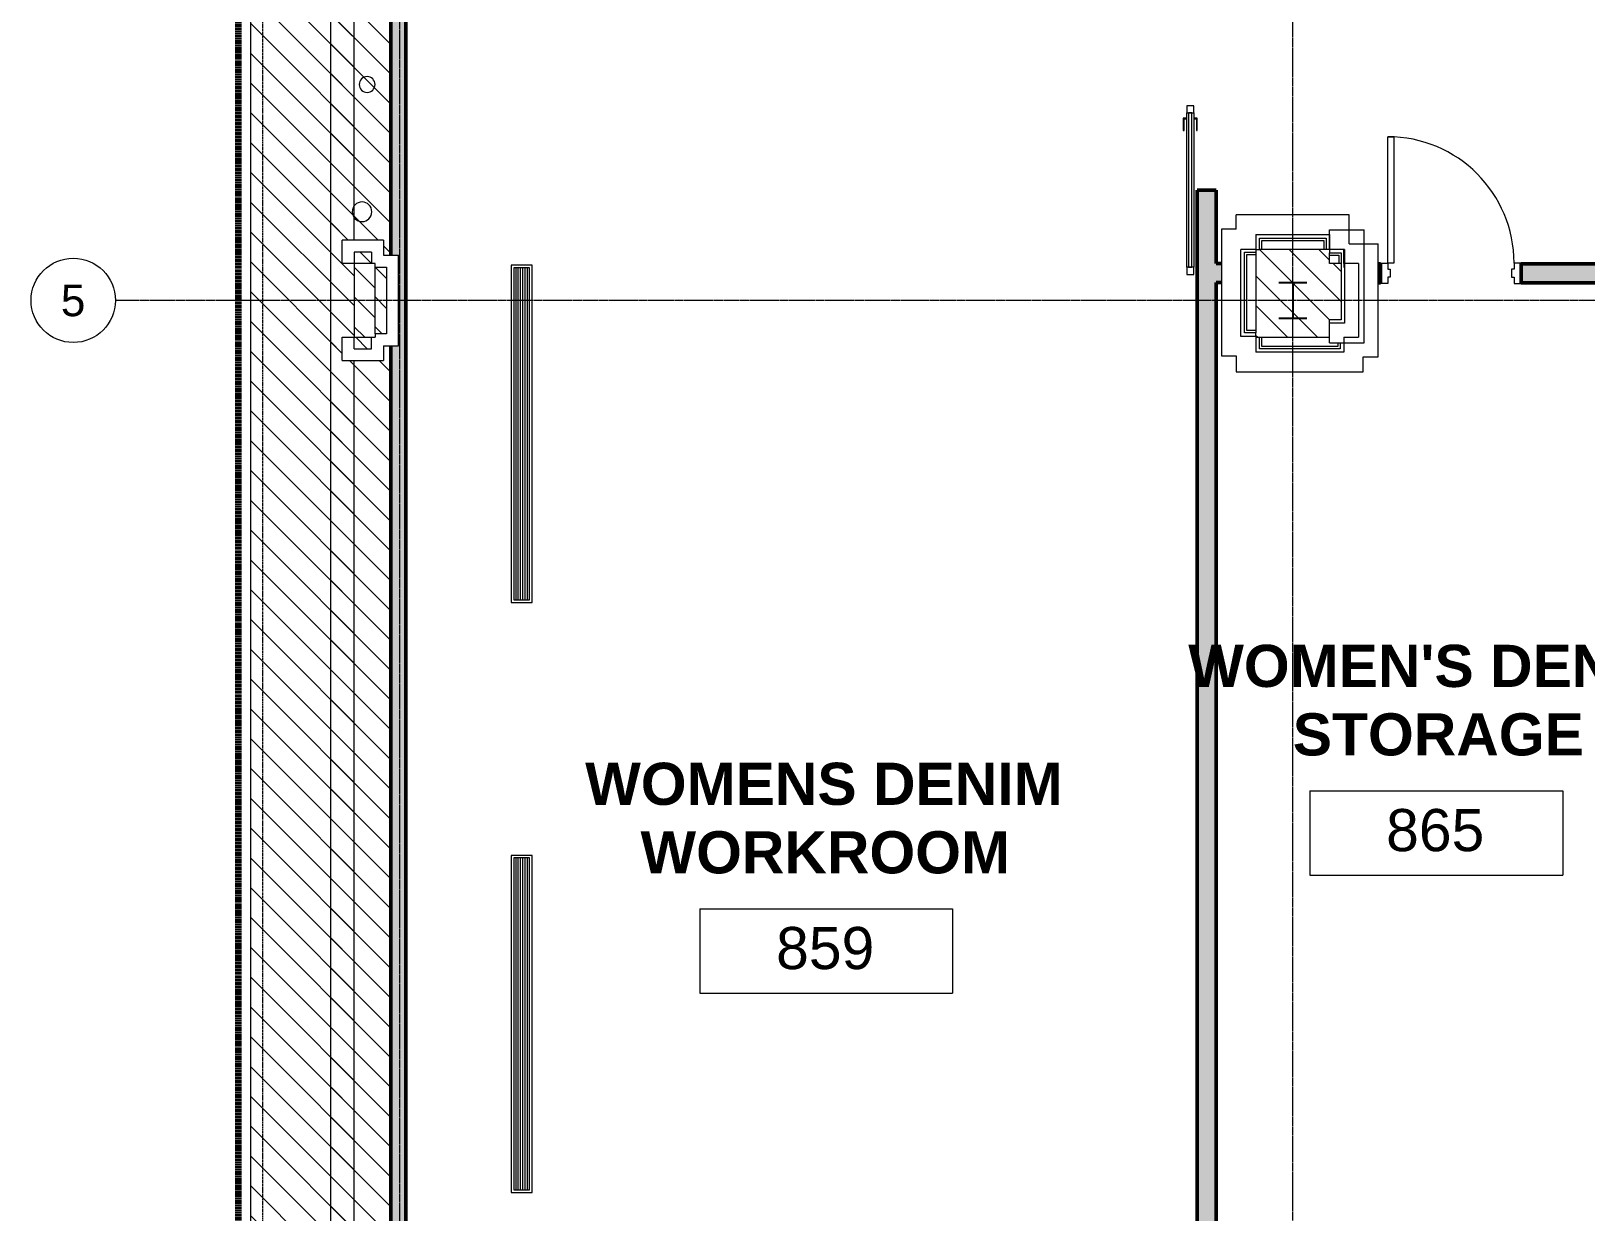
# Model space of a CAD drawing. Header units: inches. Extents: x -1205 to 1409, y -1117 to 895.
# Drawn here: x -955.8 to -513.1, y -488.8 to -152.6 of the extents above; entities that cross this region are included whole.
import ezdxf

# ---------------------------------------------------------------- set-up
doc = ezdxf.new("R2010")
doc.units = ezdxf.units.IN
doc.header["$MEASUREMENT"] = 0
for name, pattern in [('Double Dash 3_8_', [0.9999999999999999, 0.3749999999999999, -0.125, 0.125, -0.125, 0.125, -0.125]), ('Double Dash 3_8__2_', [0.9999999999999999, 0.3749999999999999, -0.125, 0.125, -0.125, 0.125, -0.125]), ('Grid Line 1_4_', [0.4374999999999999, 0.2499999999999999, -0.06249999999999999, 0.06249999999999999, -0.06249999999999999])]:
    doc.linetypes.add(name, pattern=pattern)
for name, color, linetype, lineweight in [('A-AREA-IDEN', 2, 'Continuous', 9), ('A-DETL', 90, 'Continuous', 13), ('A-DOOR', 31, 'Continuous', 13), ('A-DOOR-FRAM', 31, 'Continuous', 20), ('A-GENM', 13, 'Continuous', 9), ('A-WALL', 113, 'Continuous', 13), ('A-WALL-PATT', 111, 'Continuous', 13), ('C-PROP-LINE', 91, 'Double Dash 3_8_', 20), ('I-WALL', 2, 'Continuous', 13), ('M-EQPM', 50, 'Continuous', 13), ('S-COLS', 52, 'Continuous', 13), ('S-COLS-SYMB', 171, 'Continuous', 20), ('S-GRID', 1, 'Continuous', 9), ('S-GRID-IDEN', 1, 'Continuous', 9)]:
    doc.layers.add(name, color=color, linetype=linetype, lineweight=lineweight)
doc.styles.add('Arial_3', font='arial.ttf', dxfattribs={"height": 8.999999999999991})
doc.styles.add('Arial_5', font='arial.ttf', dxfattribs={"height": 11.99999999999999})
doc.styles.add('Arial_B', font='arialbd.ttf', dxfattribs={"height": 11.99999999999999})
pattern_1 = [(135, (0, 0), (-4.242640687119286, -4.242640687119285), [])]

# ---------------------------------------------------------------- blocks, each defined once
blk = doc.blocks.new('Decorative-Pier - 8th - Standard-V16-8TH FLOOR TELECOM PLAN')
at = {"layer": 'A-GENM'}
h = blk.add_hatch(dxfattribs=at)
h.set_pattern_fill('FP_25', color=53, style=0, pattern_type=2)
h.set_pattern_definition([(45, (229.244, -867.852), (-4.242640687119286, 4.242640687119286), [])])
h.paths.add_polyline_path([(-10.50000000000068, -3.99999999999892), (-10.50000000000068, -9.999999999998918), (10.49999999999932, -9.999999999841775), (10.49999999999932, -3.99999999999892), (-2.799201666624071, -3.99999999999892)], flags=0)
at = {"layer": 'A-GENM', "color": 53}
for p, q in [((-17.14113004604804, -0.6088699538709593), (-10.5000000000006, -0.6088699538709593)), ((-17.14113004604804, -0.6088699538709593), (-17.14113004604804, -12.39113004612894)), ((-13.74999999984342, -4.000000000075586), (-13.74999999984342, -8.99999999992432)), ((-13.74999999984342, -4.000000000075586), (-10.5000000000006, -4.000000000075586)), ((-10.5000000000006, -0.6088699538709593), (-10.5000000000006, -4.000000000075585)), ((10.50000000000059, -4.000000000074074), (10.50000000000059, -0.6088699538694485)), ((10.50000000000059, -0.6088699538694485), (17.14113004604803, -0.6088699538694485)), ((13.7499999998434, -4.000000000074074), (10.50000000000059, -4.000000000074074)), ((13.7499999998434, -8.999999999922807), (13.7499999998434, -4.000000000074074)), ((17.14113004604803, -12.39113004612743), (17.14113004604803, -0.6088699538694485)), ((-12.89113004620661, -12.39113004612894), (-17.14113004604804, -12.39113004612894)), ((-13.74999999984342, -8.99999999992432), (-10.5000000000006, -8.99999999992432)), ((-12.89113004620661, -12.39113004612894), (-12.89113004620661, -16.64113004604804)), ((-10.5000000000006, -8.99999999992432), (-10.5000000000006, -10.00000000000059)), ((-9.500000000001979, -10.00000000000059), (-10.5000000000006, -10.00000000000059)), ((-9.500000000001979, -13.24999999984341), (-9.500000000001979, -10.00000000000059)), ((9.499999999846752, -13.24999999984341), (-9.500000000001977, -13.24999999984341)), ((9.499999999846752, -10.00000000000059), (10.50000000000059, -10.00000000000059)), ((9.499999999846752, -10.00000000000059), (9.499999999846752, -13.24999999984341)), ((10.50000000000059, -10.00000000000059), (10.50000000000059, -8.999999999922808)), ((13.7499999998434, -8.999999999922807), (10.50000000000059, -8.999999999922807)), ((17.14113004604803, -12.39113004612743), (12.89113004605138, -12.39113004612743)), ((12.89113004605137, -12.39113004612743), (12.89113004605137, -16.64113004604804)), ((-12.89113004620661, -16.64113004604804), (12.89113004605137, -16.64113004604804))]:
    blk.add_line(p, q, dxfattribs=at)
at = {"layer": 'S-COLS', "color": 133, "lineweight": 20}
for p, q in [((10.49999999999999, -3.999999999999997), (-10.5, -3.999999999999997)), ((-10.5, -3.999999999999997), (-10.5, -8.999999999924329)), ((10.49999999999999, -8.999999999922808), (10.49999999999999, -3.999999999999997)), ((-9.500000000001817, -9.999999999999996), (9.499999999846843, -9.999999999999996))]:
    blk.add_line(p, q, dxfattribs=at)
blk = doc.blocks.new('Pipe-Column - Steam - insulated-4697277-8TH FLOOR TELECOM PLAN')
at = {"layer": 'S-COLS-SYMB', "color": 133}
for centre, start, end in [((-1.200090385580254e-14, -4.281040529658493e-16), 359.9999999999996, 179.9999999999994), ((-1.209111227524181e-14, -4.281040529658498e-16), 180.0000000000001, 359.9999999999996)]:
    blk.add_arc(centre, 2.781499999999982, start, end, dxfattribs=at)
blk = doc.blocks.new('Pipe-Column - Pipe4STD-4697198-8TH FLOOR TELECOM PLAN')
at = {"layer": 'S-COLS-SYMB', "color": 133}
for centre, start, end in [((-1.203156018964976e-14, -1.494693174305065e-14), 359.9999999999996, 179.9999999999994), ((-1.209099945685533e-14, -4.070487735537357e-16), 180.0000000000001, 359.9999999999996)]:
    blk.add_arc(centre, 2.249999999999982, start, end, dxfattribs=at)
blk = doc.blocks.new('Decorative-Column Corner - 8th - Standard-4720607-8TH FLOOR TELECOM PLAN')
at = {"layer": 'A-GENM'}
h = blk.add_hatch(dxfattribs=at)
h.set_pattern_fill('FP_46', color=53, style=0, pattern_type=2)
h.set_pattern_definition([(315, (-596.57, -228.744), (4.242640687119286, 4.242640687119286), [])])
h.paths.add_polyline_path([(-10.4999999999988, 11.00000000000023), (-10.4999999999988, 5.999999999999999), (-13.75000000007804, 5.999999999999999), (-13.75000000007787, -9.99999999999977), (-10.49999999999949, -9.99999999999977), (-10.49999999999949, -13.99999999999988), (10.50000000000051, -14.00000000000023), (10.50000000000051, 10.99999999999988), (-1.726787401001274, 10.99999999999988)], flags=0)
at = {"layer": 'A-GENM', "color": 53}
for p, q in [((-20.06640652863673, 20.8164065286334), (-20.06640652863673, 16.56640652863595)), ((16.0664065287923, 20.8164065286334), (-20.06640652863673, 20.8164065286334)), ((16.06640652879229, 16.31640652871359), (16.06640652879229, 20.8164065286334)), ((-24.31640652863342, 16.56640652863595), (-24.31640652863341, -15.56640652879237)), ((-20.06640652863673, 16.56640652863595), (-24.31640652863341, 16.56640652863595)), ((-14.50000000008198, 15.25000000007865), (10.50000000023755, 15.25000000007865)), ((-14.50000000008198, 11.00000000000005), (-14.50000000008198, 15.25000000007865)), ((-13.50000000007776, 14.25000000007859), (9.500000000077737, 14.25000000007859)), ((-13.50000000007776, 12.56640652855793), (-13.50000000007776, 14.25000000007859)), ((-12.83578643778521, 12.56640652855798), (-12.83578643778521, 13.58578643778307)), ((-12.83578643778521, 13.58578643778307), (8.83578643778378, 13.58578643778307)), ((8.83578643778378, 13.58578643778307), (8.83578643778378, 10.99999999999759)), ((9.500000000077737, 14.25000000007859), (9.500000000077737, 11.00000000000001)), ((10.50000000000004, 10.75000000015884), (10.50000000000004, 15.25000000007866)), ((20.31640652863339, 16.31640652871359), (16.06640652879229, 16.31640652871359)), ((20.31640652863339, -19.81640652871544), (20.31640652863339, 16.31640652871359)), ((-18.75000000007866, -10.00000000023761), (-18.75000000007866, 11.0000000000812)), ((-14.50000000008198, 11.00000000000005), (-18.75000000007866, 11.00000000000005)), ((10.4999999999222, 11.00000000000001), (9.500000000077737, 11.00000000000001)), ((10.50000000000075, 10.74999999999907), (10.50000000000075, 9.750000000154614)), ((10.50000000000004, 10.75000000015884), (14.75000000007864, 10.75000000015884)), ((10.50000000000075, 9.750000000154614), (13.75000000007857, 9.750000000154614)), ((10.49999999999493, 9.085786437862065), (13.08578643778305, 9.085786437862064)), ((13.08578643778305, 9.085786437862064), (13.08578643778305, -12.58578643770692)), ((13.75000000007857, 9.750000000154616), (13.75000000007857, -13.25000000000088)), ((14.75000000007864, 10.75000000015884), (14.75000000007864, -13.99999999999938)), ((-18.75000000007866, -10.00000000023761), (-14.4999999999994, -10.00000000023761)), ((-14.50000000000077, -9.000000000077646), (-14.7500000000786, -9.000000000077646)), ((-14.50000000000077, -9.999999999922103), (-14.50000000000077, -9.000000000077645)), ((-14.4999999999994, -10.00000000023761), (-14.4999999999994, -13.99999999999938)), ((13.08578643778306, -12.58578643770692), (10.49999999999758, -12.58578643770692)), ((10.5, -14.00000000000076), (10.5, -13.25000000000088)), ((13.75000000007857, -13.25000000000088), (10.5, -13.25000000000088)), ((-16.06640652863573, -15.56640652879236), (-24.31640652863341, -15.56640652879236)), ((-16.06640652863573, -15.56640652879236), (-16.06640652863573, -23.8164065286334)), ((-14.4999999999994, -13.99999999999938), (-10.50000000008098, -13.99999999999938)), ((-10.49999999992212, -14.00000000000001), (-9.500000000077662, -14.00000000000001)), ((-10.50000000008098, -18.25000000007865), (-10.50000000008098, -13.99999999999938)), ((-9.500000000077662, -17.25000000007858), (-9.500000000077662, -14.00000000000001)), ((9.500000000077835, -17.25000000007858), (-9.50000000007766, -17.25000000007858)), ((-8.835786437784398, -16.58578643778306), (-8.835786437784398, -13.99999999999774)), ((8.835786437784995, -16.58578643778306), (-8.835786437784398, -16.58578643778306)), ((8.835786437784995, -13.99999999999493), (8.835786437784995, -16.58578643778306)), ((10.49999999992229, -14.00000000000076), (9.500000000077831, -14.00000000000076)), ((9.500000000077833, -14.00000000000076), (9.500000000077833, -17.25000000007858)), ((10.50000000023783, -13.99999999999938), (14.75000000007864, -13.99999999999938)), ((10.50000000023783, -18.25000000007865), (10.50000000023783, -13.99999999999938)), ((10.50000000023783, -18.25000000007865), (-10.50000000008098, -18.25000000007865)), ((16.06640652879258, -19.81640652871544), (20.31640652863339, -19.81640652871544)), ((16.06640652879258, -19.81640652871544), (16.06640652879258, -23.8164065286334)), ((-16.06640652863573, -23.8164065286334), (16.06640652879258, -23.8164065286334))]:
    blk.add_line(p, q, dxfattribs=at)
at = {"layer": 'S-COLS', "color": 53, "lineweight": 9}
for p, q in [((-20.31640652863344, 12.56640652855805), (-20.31640652863345, -19.56640652887026)), ((-10.49999999999942, 12.56640652855805), (-20.31640652863344, 12.56640652855805)), ((-10.49999999999942, 12.56640652855805), (-10.49999999999942, 7.000000000003298)), ((-14.7500000000787, -14.00000000031551), (-14.75000000007869, 7.0000000000033)), ((-14.75000000007869, 7.0000000000033), (-10.49999999999943, 7.000000000003297)), ((-13.75000000007863, 5.999999999999953), (-10.50000000000005, 5.999999999999951)), ((-13.75000000007863, -13.00000000015554), (-13.75000000007863, 5.999999999999951)), ((-10.50000000000005, 6.999999999844409), (-10.50000000000005, 5.999999999999951)), ((-10.50000000000081, -13.00000000015554), (-13.75000000007863, -13.00000000015554)), ((-13.08578643778311, -12.33578643786298), (-13.08578643778311, -9.999999999999844)), ((-10.49999999999498, -12.33578643786298), (-13.08578643778311, -12.33578643786298)), ((-10.50000000000081, -14), (-10.50000000000081, -13.00000000015554)), ((-14.7500000000787, -14.00000000031551), (-10.49999999999943, -14.00000000031551)), ((-10.49999999999943, -14.00000000031551), (-10.49999999999943, -19.56640652887026)), ((-10.49999999999943, -19.56640652887026), (-20.31640652863345, -19.56640652887026))]:
    blk.add_line(p, q, dxfattribs=at)
at = {"layer": 'S-COLS', "color": 133, "lineweight": 20}
for p, q in [((9.500000000077842, 11), (-10.49999999999942, 11)), ((10.49999999999999, -13.25000000000088), (10.49999999999999, 9.750000000154515)), ((-13.75000000007869, -10), (-10.50000000000004, -10)), ((-10.50000000000004, -10), (-10.50000000000004, -13.00000000015552)), ((-9.50000000007758, -14), (9.500000000077842, -14))]:
    blk.add_line(p, q, dxfattribs=at)
blk = doc.blocks.new('Single-HM Frame - Storage 36_ - 8_ H wd-4685095-8TH FLOOR TELECOM PLAN')
at = {"layer": 'A-DOOR', "color": 253}
for p, q in [((-17.99999999999998, 2.874999999999921), (-17.99371681472506, 38.87499945168857)), ((-17.99371681472506, 38.87499945168857), (-16.24371684137908, 38.87469401907104)), ((-16.24371684137908, 38.87469401907104), (-16.25000002665401, 2.874694567382388)), ((-16.25000002665401, 2.87469456738239), (-17.99999999999998, 2.874999999999921))]:
    blk.add_line(p, q, dxfattribs=at)
blk.add_arc((-17.99999999999998, 2.875000000000041), 35.99999999999991, 359.9999999999996, 89.9900000000006, dxfattribs=at)
at = {"layer": 'A-DOOR-FRAM', "color": 133}
for p, q in [((-19.99999999999849, 2.874999999999921), (-17.99999999999998, 2.874999999999921)), ((-17.99999999999998, 2.874999999999921), (-17.99999999999998, 1.124999999998105)), ((-17.99999999999998, 1.124999999998105), (-17.2500000000009, 1.124999999998105)), ((-17.2500000000009, 1.124999999998105), (-17.2500000000009, -1.124999999998953)), ((17.24999999999834, 1.124999999998881), (17.24999999999834, -1.124999999998953)), ((17.9999999999999, 1.124999999998881), (17.24999999999834, 1.124999999998881)), ((17.9999999999999, 2.875000000000041), (17.9999999999999, 1.124999999998881)), ((19.99999999999989, 2.875000000000041), (17.9999999999999, 2.875000000000041)), ((-18.00000000000069, -2.874999999999287), (-19.99999999999833, -2.874999999999287)), ((-18.00000000000069, -1.124999999998953), (-18.00000000000069, -2.874999999999287)), ((-17.2500000000009, -1.124999999998953), (-18.00000000000069, -1.124999999998953)), ((17.24999999999834, -1.124999999998953), (17.99999999999993, -1.124999999998953)), ((17.99999999999993, -1.124999999998953), (17.99999999999993, -2.874999999999287)), ((17.99999999999993, -2.874999999999287), (19.99999999999999, -2.874999999999287))]:
    blk.add_line(p, q, dxfattribs=at)
blk = doc.blocks.new('Sliding-Warehouse - 4_ x 8_-4532487-8TH FLOOR TELECOM PLAN')
at = {"layer": 'A-DOOR', "color": 133, "lineweight": 20}
for p, q in [((-46.00000000000004, 10.68749999999739), (-48.00000000000002, 10.68749999999739)), ((-48.00000000000002, 10.68749999999739), (-48.00000000000004, 8.687500000000261)), ((-46.00000000000005, 8.687500000000256), (-46.00000000000004, 10.68749999999739)), ((-3.847339113960424e-14, 10.68749999999724), (-2.000000000000037, 10.68749999999724)), ((-2.000000000000037, 10.68749999999724), (-2.000000000000044, 8.687500000000112)), ((-4.493488914291338e-14, 8.687500000000107), (-3.847339113960424e-14, 10.68749999999724)), ((-48.00000000000004, 8.687500000000261), (-46.00000000000005, 8.687500000000256)), ((-2.000000000000044, 8.687500000000112), (-4.496403249731883e-14, 8.687500000000107))]:
    blk.add_line(p, q, dxfattribs=at)
at = {"layer": 'A-DOOR', "color": 53, "lineweight": 9}
for p, q in [((-46.00000000000004, 10.68749999999739), (-2.00000000000004, 10.68749999999724)), ((-2.000000000000044, 8.687500000000112), (-46.00000000000005, 8.687500000000256))]:
    blk.add_line(p, q, dxfattribs=at)
at = {"layer": 'A-DOOR', "color": 253}
for p, q in [((-2.00000000000004, 10.18749999999817), (-46.00000000000004, 10.18749999999817)), ((-46.00000000000004, 10.18749999999817), (-46.00000000000004, 9.187499999999478)), ((-46.00000000000004, 9.187499999999478), (-2.00000000000004, 9.187499999999478)), ((-3.500000000000052, 11.68749999999744), (-7.000000000000049, 11.68749999999744)), ((-7.000000000000049, 11.68749999999744), (-7.000000000000049, 11.43749999999744)), ((-7.000000000000049, 11.43749999999744), (-3.750000000000052, 11.43749999999744)), ((-3.750000000000052, 11.43749999999744), (-3.750000000000052, 10.68749999999744)), ((-3.500000000000052, 10.68749999999744), (-3.500000000000052, 11.68749999999744)), ((-2.00000000000004, 9.187499999999478), (-2.00000000000004, 10.18749999999817)), ((-3.750000000000058, 7.937500000000323), (-7.000000000000049, 7.937500000000323)), ((-7.000000000000049, 7.937500000000323), (-7.000000000000049, 7.687500000000322)), ((-7.000000000000049, 7.687500000000322), (-3.50000000000006, 7.687500000000322)), ((-3.750000000000058, 8.68750000000031), (-3.750000000000058, 7.937500000000323)), ((-3.50000000000006, 7.687500000000322), (-3.50000000000006, 8.68750000000031))]:
    blk.add_line(p, q, dxfattribs=at)
blk = doc.blocks.new('Supply Register-Floor - 6_ x 96_-5651195-8TH FLOOR TELECOM PLAN')
at = {"layer": 'M-EQPM', "color": 53, "lineweight": 9}
for p, q in [((6.99999999999993, 3.499999999999998), (-89.00000000000003, 3.499999999999998)), ((-89.00000000000003, 3.499999999999998), (-89.00000000000003, -2.5)), ((6.249999999999929, 2.750000000000333), (-88.25000000000003, 2.750000000000333)), ((-88.25000000000003, 2.750000000000333), (-88.25000000000003, -1.75)), ((-88.25000000000003, 2.107142857143142), (6.249999999999932, 2.107142857143142)), ((-88.25000000000003, 1.464285714285952), (6.249999999999932, 1.464285714285952)), ((-88.25000000000003, 0.8214285714287617), (6.249999999999932, 0.8214285714287617)), ((-88.25000000000003, 0.1785714285715714), (6.249999999999932, 0.1785714285715714)), ((6.249999999999938, -1.749999999999999), (6.249999999999938, 2.750000000000333)), ((6.99999999999994, -2.499999999999999), (6.99999999999994, 3.500000000000003)), ((-89.00000000000003, -2.5), (6.999999999999932, -2.5)), ((-88.25000000000003, -0.4642857142856189), (6.249999999999932, -0.4642857142856189)), ((6.249999999999929, -1.107142857142809), (-88.25000000000003, -1.107142857142809)), ((-88.25000000000003, -1.75), (6.249999999999932, -1.75))]:
    blk.add_line(p, q, dxfattribs=at)
blk = doc.blocks.new('Family - ___-850868-8TH FLOOR TELECOM PLAN')
at = {"layer": 'C-PROP-LINE', "color": 133, "linetype": 'Double Dash 3_8__2_'}
blk.add_line((-889.8882314709057, 840.0105355678988), (-889.8882314709081, -554.0792861473874), dxfattribs=at)
blk = doc.blocks.new('Grid - Grid Head - Circle-20770-8TH FLOOR TELECOM PLAN')
at = {"layer": 'S-GRID-IDEN', "color": 53}
blk.add_circle((0, 0), 0.1250000000000001, dxfattribs=at)
blk = doc.blocks.new('18433_1 - AEO NY - CENTRAL_rvt-1-8TH FLOOR TELECOM PLAN')
at = {"layer": 'A-WALL-PATT', "lineweight": 9}
h = blk.add_hatch(dxfattribs=at)
h.set_pattern_fill('FP_1', color=53, style=0, pattern_type=2)
h.set_pattern_definition(pattern_1)
h.paths.add_polyline_path([(-863.8520835905134, -239.7442861473876), (-863.8520835905134, -242.9942861472308), (-858.8520835903578, -242.9942861464794), (-858.8520835905889, -239.7442861473876), (-862.2771772234721, -239.7442861473876)], flags=0)
h.paths.add_polyline_path([(-863.8520835905134, -218.7442861473876), (-858.8520835905904, -218.7442861473876), (-858.8520835905904, -215.494286147544), (-863.8520835904391, -215.494286147544)], flags=0)
h.paths.add_polyline_path([(-863.8520835905128, 13.25571385261594), (-863.8520835905128, 10.00571385277271), (-858.8520835903573, 10.00571385352407), (-858.8520835905886, 13.25571385261594), (-862.1020835904314, 13.25571385261594)], flags=0)
h.paths.add_polyline_path([(-863.8520835905128, 34.25571385261593), (-858.8520835905899, 34.25571385261593), (-858.8520835905899, 37.5057138524595), (-863.8520835904387, 37.5057138524595)], flags=0)
h.paths.add_polyline_path([(-863.8520835905127, 264.0057138526141), (-863.8520835905127, 260.7557138527706), (-858.8520835905882, 260.7557138527706), (-858.8520835905883, 264.0057138526141), (-862.1020835904318, 264.0057138526141)], flags=0)
h.paths.add_polyline_path([(-863.8520835905127, 285.0057138526141), (-858.8520835905899, 285.0057138526141), (-858.8520835905899, 288.2557138524575), (-863.8520835904385, 288.2499729659157)], flags=0)
h.paths.add_polyline_path([(-863.8520835905122, 512.0057138526157), (-863.8520835905122, 508.7557138527721), (-858.8520835905879, 508.7557138527721), (-858.8520835905879, 512.0057138526157), (-862.1020835904314, 512.0057138526157)], flags=0)
h.paths.add_polyline_path([(-863.8520835905122, 533.0057138526157), (-858.8520835905892, 533.0057138526157), (-858.8520835905892, 536.2557138524589), (-863.8520835904378, 536.2557138524589)], flags=0)
h.paths.add_polyline_path([(-853.3520835905138, -546.1192861473882), (-853.3590003477688, -242.1354161935938), (-855.4609535443843, -242.1354161935938), (-855.4609535443843, -246.3854161934355), (-867.2432136366424, -246.3854161934355), (-867.2432136366424, -239.7442861473879), (-863.8520835905134, -239.7442861473876), (-863.8520835905134, -218.7442861473876), (-867.2432136366438, -218.7442861473869), (-867.2432136366438, -212.1031561013393), (-855.4609535443859, -212.1031561013393), (-855.4609535443859, -216.3531561013361), (-853.3520835905132, -216.3531561013361), (-853.3649226324127, 10.86458380640965), (-855.4609535443839, 10.86458380640965), (-855.4609535443839, 6.61458380656802), (-867.243213636642, 6.61458380656802), (-867.243213636642, 13.2557138526156), (-863.8520835905128, 13.25571385261594), (-863.8520835905128, 34.25571385261593), (-867.2432136366434, 34.25571385261662), (-867.2432136366434, 40.89684389866419), (-855.4609535443852, 40.89684389866419), (-855.4609535443852, 36.64684389866738), (-853.3520835905127, 36.64684389866738), (-853.3707922485172, 261.6145838064073), (-855.4609535443839, 261.6145838064073), (-855.4609535443839, 257.364583806566), (-867.2432136366417, 257.364583806566), (-867.2432136366417, 264.0057138526134), (-863.8520835905127, 264.0057138526141), (-863.8520835905127, 285.0057138526141), (-867.2432136366432, 285.0057138526148), (-867.2432136366431, 291.6468438986622), (-855.4609535443852, 291.6468438986622), (-855.4609535443852, 287.3968438986656), (-853.3520835905124, 287.3968438986656), (-853.3765974919626, 509.6145838064089), (-855.4609535443832, 509.6145838064089), (-855.4609535443832, 505.3645838065676), (-867.2432136366414, 505.3645838065676), (-867.2432136366414, 512.005713852615), (-863.8520835905122, 512.0057138526157), (-863.8520835905122, 533.0057138526157), (-867.2432136366427, 533.0057138526164), (-867.2432136366427, 539.6468438986636), (-855.4609535443847, 539.6468438986636), (-855.4609535443847, 535.3968438986672), (-853.3520835905118, 535.3968438986672), (-853.3832600621869, 794.2395838065648), (-878.7237239394361, 794.2395838065648), (-878.7237239394361, 797.3807138526132), (-893.3520835905115, 797.3807138526132), (-893.3520835905135, -546.1192861473878), (-879.8534828042028, -546.1192861473882)], flags=0)
h.paths.add_polyline_path([(-857.8520835905132, -238.7442861473895), (-854.6020835906698, -238.7442861473895), (-854.6020835906698, -219.7442861475408), (-857.8520835905132, -219.7442861475408), (-857.8520835905132, -235.4942861473866)], flags=0)
h.paths.add_polyline_path([(-854.6020835906695, 14.25571385261401), (-854.6020835906695, 33.25571385246268), (-857.8520835905127, 33.25571385246268), (-857.8520835905127, 14.25571385261401), (-855.4609535443839, 14.25571385261401)], flags=0)
h.paths.add_polyline_path([(-857.8520835905127, 265.0057138526122), (-854.6020835906692, 265.0057138526122), (-854.6020835906692, 284.0057138524607), (-857.8520835905127, 284.0057138524609), (-857.8520835905127, 268.255713852614)], flags=0)
h.paths.add_polyline_path([(-855.4609535443832, 513.0057138526136), (-854.6020835906688, 513.0057138526136), (-854.6020835906688, 532.0057138524622), (-857.852083590512, 532.0057138524622), (-857.852083590512, 513.0057138526136)], flags=0)
h = blk.add_hatch(dxfattribs=at)
h.set_pattern_fill('FP_1', color=53, style=0, pattern_type=2)
h.set_pattern_definition(pattern_1)
h.paths.add_polyline_path([(-870.6020835905124, -505.8692861473887), (-863.8520835905124, -505.8692861473887), (-863.8520835905124, -246.3854161934355), (-867.2432136366424, -246.3854161934355), (-867.2432136366424, -239.7442861473876), (-863.8520835905124, -239.7442861473876), (-863.8520835906703, -218.7442861473876), (-867.2432136366438, -218.7442861473876), (-867.2432136366438, -212.1031561013393), (-863.8520835905124, -212.1031561013393), (-863.8520835905124, 6.61458380656802), (-867.243213636642, 6.61458380656802), (-867.243213636642, 13.25571385261594), (-863.8520835905124, 13.25571385261594), (-863.85208359067, 34.25571385261593), (-867.2432136366434, 34.25571385261593), (-867.2432136366434, 40.89684389866419), (-863.8520835905124, 40.89684389866419), (-863.8520835905124, 257.364583806566), (-867.2432136366417, 257.364583806566), (-867.2432136366417, 264.0057138526141), (-863.8520835905124, 264.0057138526141), (-863.8520835906697, 285.0057138526141), (-867.2432136366432, 285.0057138526141), (-867.2432136366431, 291.6468438986622), (-863.8520835905124, 291.6468438986622), (-863.8520835905124, 505.3645838065676), (-867.2432136366414, 505.3645838065676), (-867.2432136366414, 512.0057138526157), (-863.8520835905124, 512.0057138526157), (-863.8520835906693, 533.0057138526157), (-867.2432136366427, 533.0057138526157), (-867.2432136366427, 539.6468438986636), (-863.8520835905124, 539.6468438986636), (-863.8520835905124, 794.2395838065648), (-870.6020835905124, 794.2395838065648), (-870.6020835905124, -449.8407504660731)], flags=0)
h.paths.add_polyline_path([(-870.6020835905124, 797.6307138527695), (-863.8520835905124, 797.6307138527695), (-863.8520835905124, 799.8807138526125), (-870.6020835905124, 799.8807138526125)], flags=0)
at = {"layer": 'A-WALL-PATT'}
for points in [[(-849.1333335905134, -229.6192861473876), (-849.1333335905117, 797.3807138526131), (-852.9414638471782, 797.3807138526131), (-852.9414638471782, 794.2395838065648), (-853.3833335905119, 794.2395838065648), (-853.3600553489696, 535.3968438986672), (-851.2109535444641, 535.3968438986672), (-851.2109535444641, 509.6145838064089), (-853.3833335905123, 509.6145838064089), (-853.3676016001873, 287.3968438986656), (-851.2109535444645, 287.3968438986656), (-851.2109535444645, 261.6145838064073), (-853.3833335905127, 261.6145838064073), (-853.3752315295939, 36.64684389866738), (-851.2109535444648, 36.64684389866738), (-851.2109535444648, 10.86458380640965), (-853.3833335905131, 10.86458380640965), (-853.3829299229733, -216.3531561013361), (-851.2109535444652, -216.3531561013361), (-851.2109535444652, -229.6192861473876)], [(-616.886306167104, -224.1192861473871), (-616.886306167104, -218.7442861473869), (-623.7613061671037, -218.7442861473869), (-623.7613061671037, -224.1192861473868), (-616.941595719295, -224.1192861473871)], [(-618.3863061671043, -526.6192861473888), (-618.3863061671038, -224.1192861473871), (-623.7613061671037, -224.1192861473868), (-623.7613061671042, -526.6192861473885)], [(-851.4145835905123, -503.7442861473889), (-849.1333335905138, -503.7442861473889), (-849.1333335905132, -229.6192861473876), (-851.2109535444652, -229.6192861473876), (-851.2109535444652, -242.1354161935938), (-853.3833335905133, -242.1354161935938), (-853.383333590514, -503.7442861473889)]]:
    blk.add_hatch(color=253, dxfattribs=at).paths.add_polyline_path(points, flags=0)
at = {"layer": 'A-WALL-PATT', "lineweight": 5}
h = blk.add_hatch(color=9, dxfattribs=at)
h.paths.add_polyline_path([(-623.7613061671037, -218.7442861473869), (-618.3863061671038, -218.7442861473865), (-618.3863061671036, -197.8325717271715), (-623.7613061671035, -197.8325717271715), (-623.7613061671035, -207.8437919637816)], flags=0)
h.paths.add_polyline_path([(-623.7613061671035, -149.8325717271711), (-618.3863061671035, -149.8325717271711), (-618.3863061671032, 102.7557138526119), (-623.7613061671032, 102.7557138526119), (-623.7613061671035, -142.6192861473882)], flags=0)
h.paths.add_polyline_path([(-623.761306167103, 150.7557138526119), (-618.3863061671032, 150.7557138526119), (-618.3863061671032, 168.130713852612), (-623.7613061671028, 168.130713852612), (-623.761306167103, 154.755713852612)], flags=0)
h.paths.add_polyline_path([(-623.7613061671028, 216.130713852612), (-618.3863061671029, 216.130713852612), (-618.3863061671025, 545.8221203812451), (-623.7613061671025, 545.8221203812451), (-623.7613061671028, 227.7507333403428)], flags=0)
h.paths.add_polyline_path([(-618.3863061671022, 593.822120381245), (-618.3863061671019, 800.7557138526124), (-623.761306167102, 800.7557138526124), (-623.7613061671024, 593.822120381245)], flags=0)
at = {"layer": 'A-WALL-PATT'}
h = blk.add_hatch(color=253, dxfattribs=at)
h.paths.add_polyline_path([(-531.5395835905293, -224.2075717271717), (-492.5395835905296, -224.2075717271717), (-492.5395835905296, -218.8325717271718), (-531.5395835905293, -218.8325717271718)], flags=0)
h.paths.add_polyline_path([(-571.5395835905294, -224.2075717271714), (-571.5395835905294, -218.8325717271715), (-572.253493109837, -218.8325717271715), (-572.253493109837, -224.2075717271714)], flags=0)
at = {"layer": 'A-WALL', "color": 133, "lineweight": 20}
for p, q in [((-893.3520835905105, 797.3807138526124), (-893.3520835905126, -546.1192861473875)), ((-870.6020835905115, 794.2395838065638), (-870.6020835905115, -505.8692861473883)), ((-853.3520835905124, -216.3531561013357), (-853.3520835905118, 10.86458380640974)), ((-863.8520835905115, -212.103156101339), (-863.8520835905115, 6.614583806567849)), ((-853.3520835905128, -537.6192861473876), (-853.3520835905124, -242.1354161935935)), ((-863.8520835905115, -505.8692861473883), (-863.8520835905115, -246.3854161934354))]:
    blk.add_line(p, q, dxfattribs=at)
at = {"layer": 'I-WALL', "color": 213, "lineweight": 50}
for p, q in [((-849.1333335905125, -229.6192861473872), (-849.133333590511, 797.3807138526122)), ((-853.3833335905123, 10.86458380640965), (-853.3833335905126, -216.3531561013358)), ((-623.761306167103, -197.8325717271712), (-623.761306167103, -218.7442861473866)), ((-618.386306167103, -197.8325717271712), (-623.761306167103, -197.8325717271712)), ((-618.3863061671032, -218.7442861473864), (-618.386306167103, -197.8325717271712)), ((-623.761306167103, -218.7442861473866), (-623.761306167103, -224.1192861473866)), ((-616.8863061671032, -218.7442861473866), (-618.3863061671032, -218.7442861473866)), ((-571.539583590529, -218.8325717271713), (-572.2534931098364, -218.8325717271713)), ((-571.539583590529, -224.2075717271713), (-571.539583590529, -218.8325717271713)), ((-492.539583590529, -218.8325717271715), (-531.539583590529, -218.8325717271714)), ((-531.539583590529, -218.8325717271714), (-531.539583590529, -224.2075717271714)), ((-623.761306167103, -224.1192861473866), (-623.7613061671036, -526.619286147388)), ((-618.3863061671032, -224.1192861473867), (-616.8863061671032, -224.1192861473867)), ((-618.3863061671036, -526.6192861473882), (-618.3863061671032, -224.1192861473866)), ((-572.2534931098367, -224.2075717271713), (-571.539583590529, -224.2075717271713)), ((-531.539583590529, -224.2075717271714), (-492.539583590529, -224.2075717271715)), ((-849.1333335905128, -503.7442861473884), (-849.1333335905124, -229.6192861473872)), ((-853.3833335905124, -242.1354161935935), (-853.383333590513, -503.7442861473884))]:
    blk.add_line(p, q, dxfattribs=at)
at = {"layer": 'S-GRID', "linetype": 'Grid Line 1_4_'}
for p, q in [((-850.8520835905131, -529.3692861473857), (-850.8520835905109, 870.8504912189072)), ((-596.5698996384705, -581.2442861473944), (-596.5698996384681, 870.8504912189069)), ((965.7902260333522, -229.2442861473899), (-931.8233718135943, -229.2442861473838))]:
    blk.add_line(p, q, dxfattribs=at)
at = {"color": 133, "linetype": 'Double Dash 3_8__2_', "lineweight": 20}
blk.add_blockref('Family - ___-850868-8TH FLOOR TELECOM PLAN', (0, 0), dxfattribs=at)
at = {"color": 53, "lineweight": 9}
for name, p in [('Pipe-Column - Pipe4STD-4697198-8TH FLOOR TELECOM PLAN', (-860.1443381330246, -167.7701822714983)), ('Single-HM Frame - Storage 36_ - 8_ H wd-4685095-8TH FLOOR TELECOM PLAN', (-551.5395835905289, -221.5200717271713)), ('Pipe-Column - Steam - insulated-4697277-8TH FLOOR TELECOM PLAN', (-861.58058056739, -204.0124191307588))]:
    blk.add_blockref(name, p, dxfattribs=at)
for name, p, rotation in [('Sliding-Warehouse - 4_ x 8_-4532487-8TH FLOOR TELECOM PLAN', (-616.0738061671027, -173.8325717271712), 89.99999999999991), ('Decorative-Column Corner - 8th - Standard-4720607-8TH FLOOR TELECOM PLAN', (-596.5698996384699, -228.7442861473848), 180), ('Decorative-Pier - 8th - Standard-V16-8TH FLOOR TELECOM PLAN', (-867.8520835905123, -229.244286147387), 89.99999999999984), ('Supply Register-Floor - 6_ x 96_-5651195-8TH FLOOR TELECOM PLAN', (-815.633333590513, -226.2442861473912), 89.99999999999984), ('Supply Register-Floor - 6_ x 96_-5651195-8TH FLOOR TELECOM PLAN', (-815.6333335905133, -394.2442861473912), 89.99999999999984)]:
    blk.add_blockref(name, p, dxfattribs=dict(at, rotation=rotation))
at = {"color": 9, "lineweight": 5, "xscale": 95.99999999999994, "yscale": 95.99999999999994, "zscale": 95.99999999999994, "rotation": 89.99999999999982}
blk.add_blockref('Grid - Grid Head - Circle-20770-8TH FLOOR TELECOM PLAN', (-943.8233718135938, -229.2442861473836), dxfattribs=at)
at = {"layer": 'S-GRID-IDEN', "insert": (-947.3542246800789, -224.7422068850323), "char_height": 8.999999999999991, "width": 8.483999999999991, "attachment_point": 1, "style": 'Arial_3'}
blk.add_mtext('5', dxfattribs=at)
blk = doc.blocks.new('W-Wide Flange-Column - W10X49-835080-8TH FLOOR TELECOM PLAN')
at = {"layer": 'S-COLS-SYMB', "color": 63, "lineweight": 25}
for p, q in [((-4.010000000000002, 5.05000000000001), (4.009999999999995, 5.05000000000001)), ((-1.204320005865852e-14, 5.05000000000001), (-1.204320005865852e-14, -5.049999999999986)), ((-4.00999999999995, -5.049999999999986), (4.01000000000004, -5.049999999999986))]:
    blk.add_line(p, q, dxfattribs=at)
blk = doc.blocks.new('5649_structural model_2019_rvt-1-8TH FLOOR TELECOM PLAN')
at = {"color": 123, "lineweight": 13}
blk.add_blockref('W-Wide Flange-Column - W10X49-835080-8TH FLOOR TELECOM PLAN', (-596.5698996384699, -229.2442861473848), dxfattribs=at)
blk = doc.blocks.new('Room Tag - Room Tag-84095-8TH FLOOR TELECOM PLAN')
at = {"layer": 'A-AREA-IDEN'}
for p, q in [((-0.3749999999999999, -0.06249999999999998), (-0.3749999999999999, -0.3124999999999999)), ((-0.3749999999999999, -0.06249999999999998), (0.3749999999999999, -0.06249999999999998)), ((0.3749999999999999, -0.06249999999999998), (0.3749999999999999, -0.3124999999999999)), ((-0.3749999999999999, -0.3124999999999999), (0.3749999999999999, -0.3124999999999999))]:
    blk.add_line(p, q, dxfattribs=at)

msp = doc.modelspace()

# ---------------------------------------------------------------- block references
at = {"lineweight": 5}
msp.add_blockref('18433_1 - AEO NY - CENTRAL_rvt-1-8TH FLOOR TELECOM PLAN', (0, 0), dxfattribs=at)

# ---------------------------------------------------------------- next in the draw order: linework, layer by layer
at = {"layer": 'A-DETL', "linetype": 'Double Dash 3_8_', "lineweight": 140}
msp.add_line((-896.8520835905105, 843.3807138526123), (-896.8520835905127, -555.6192861473874), dxfattribs=at)

# ---------------------------------------------------------------- next in the draw order: block references
at = {"lineweight": 5}
msp.add_blockref('5649_structural model_2019_rvt-1-8TH FLOOR TELECOM PLAN', (0, 0), dxfattribs=at)
at = {"layer": 'A-AREA-IDEN', "xscale": 95.99999999999994, "yscale": 95.99999999999994, "zscale": 95.99999999999994}
for p in [(-555.7067151279224, -362.8756755274842), (-729.4095163304706, -396.4529296579564)]:
    msp.add_blockref('Room Tag - Room Tag-84095-8TH FLOOR TELECOM PLAN', p, dxfattribs=at)

# ---------------------------------------------------------------- next in the draw order: texts
at = {"layer": 'A-AREA-IDEN', "char_height": 11.99999999999999, "attachment_point": 1}
for s, insert, width, style in [("WOMEN'S DENIM", (-626.3164799025176, -327.2988401250191), 170.8919999999998, 'Arial_B'), ('STORAGE', (-596.5664799025176, -346.7988401250191), 99.0809999999999, 'Arial_B'), ('WOMENS DENIM', (-798.0350291365619, -360.8760942554914), 166.0439999999998, 'Arial_B'), ('865', (-569.9851886567055, -374.0517785325196), 33.63299999999996, 'Arial_5'), ('WORKROOM', (-782.2850291365619, -380.3760942554914), 127.8659999999998, 'Arial_B'), ('859', (-743.6879898592538, -407.629032662992), 33.63299999999996, 'Arial_5')]:
    msp.add_mtext(s, dxfattribs=dict(at, insert=insert, width=width, style=style))

doc.saveas('drawing.dxf')
